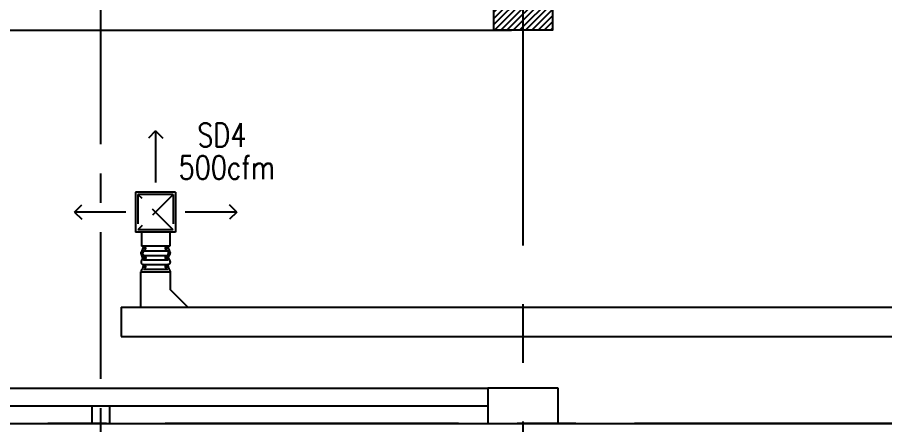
# Model space of a CAD drawing. Extents: x 417866231.7 to 417866328.5, y 43498046.7 to 43498124.2.
# Drawn here: x 417866274.97 to 417866282.36, y 43498081.2 to 43498084.67 of the extents above; entities that cross this region are included whole.
import ezdxf

# ---------------------------------------------------------------- set-up
doc = ezdxf.new("R2010")
doc.units = 0
doc.header["$MEASUREMENT"] = 0
for name, pattern in [('CENTER', [2, 1.25, -0.25, 0.25, -0.25]), ('CENTERX2', [4, 2.5, -0.5, 0.5, -0.5]), ('HIDDEN', [0.375, 0.25, -0.125])]:
    doc.linetypes.add(name, pattern=pattern)
doc.layers.get('0').update_dxf_attribs({"linetype": 'CONTINUOUS'})
for name, color, linetype in [('AXES', 11, 'CENTERX2'), ('AXES1', 11, 'CENTER'), ('COL', 7, 'CONTINUOUS'), ('DUCT', 6, 'CONTINUOUS'), ('HAT', 11, 'CONTINUOUS'), ('M-AC-FLEX', 7, 'CONTINUOUS'), ('M-EGU.', 2, 'CONTINUOUS'), ('M-TEXT', 2, 'CONTINUOUS'), ('ROOF', 11, 'CONTINUOUS'), ('WALL', 9, 'CONTINUOUS')]:
    doc.layers.add(name, color=color, linetype=linetype)
doc.styles.add('ROMANS', font='ROMANS.shx', dxfattribs={"width": 0.6})

# ---------------------------------------------------------------- blocks, each defined once
blk = doc.blocks.new('*X75')
at = {"color": 0}
for p, q in [((235128.5557043091, 149533.2798416775), (235585.0098364433, 149989.7339738117)), ((235128.5557043091, 149586.3128502665), (235531.9768278543, 149989.7339738117)), ((235128.5557043091, 149639.3458588555), (235478.9438192653, 149989.7339738117)), ((235128.5557043091, 149692.3788674445), (235425.9108106763, 149989.7339738117)), ((235128.5557043091, 149745.4118760335), (235372.8778020873, 149989.7339738117)), ((235128.5557043091, 149798.4448846225), (235319.8447934983, 149989.7339738117)), ((235128.5557043091, 149851.4778932114), (235266.8117849093, 149989.7339738117)), ((235128.5557043091, 149904.5109018004), (235213.7787763203, 149989.7339738117)), ((235128.5557043091, 149957.5439103894), (235160.7457677313, 149989.7339738117)), ((235138.0428450322, 149489.7339738117), (235628.555704309, 149980.2468330885)), ((235191.0758536212, 149489.7339738117), (235628.555704309, 149927.2138244995)), ((235244.1088622102, 149489.7339738117), (235628.555704309, 149874.1808159105)), ((235297.1418707992, 149489.7339738117), (235628.555704309, 149821.1478073215)), ((235350.1748793882, 149489.7339738117), (235628.555704309, 149768.1147987325)), ((235403.2078879772, 149489.7339738117), (235628.555704309, 149715.0817901435)), ((235456.2408965662, 149489.7339738117), (235628.555704309, 149662.0487815545)), ((235509.2739051552, 149489.7339738117), (235628.555704309, 149609.0157729655)), ((235562.3069137442, 149489.7339738117), (235628.555704309, 149555.9827643765)), ((235615.3399223332, 149489.7339738117), (235628.555704309, 149502.9497557875))]:
    blk.add_line(p, q, dxfattribs=at)
blk = doc.blocks.new('COL50')
at = {"layer": 'COL'}
blk.add_lwpolyline([(-249.9999999999709, 250), (-249.9999999999418, -250), (250, -250), (249.9999999999709, 250)], close=True, dxfattribs=at)
blk = doc.blocks.new('C5')
at = {"layer": 'HAT', "linetype": 'ByBlock'}
h = blk.add_hatch(dxfattribs=at)
h.set_pattern_fill('ANSI31', color=256, scale=300, style=0)
h.set_pattern_definition([(45, (-223356.1822811712, -51411.00533739349), (-26.51650429449553, 26.51650429449553), [])])
h.paths.add_polyline_path([(300.0000000001455, 300.0000000000218), (0, 300.0000000000146), (0, 1.455191522836685e-11), (300.0000000001164, 3.637978807091713e-11)])
h.paths.add_polyline_path([(599.9999999999709, 300.0000000000073), (300.0000000001455, 300.0000000000073), (300.0000000000873, 4.365574568510056e-11), (600, 6.548361852765083e-11)])
at = {"layer": 'COL'}
blk.add_lwpolyline([(600, 300.0000000000509), (0, 300.0000000000218), (0, 2.91038304567337e-11), (600, 5.820766091346741e-11)], close=True, dxfattribs=at)

msp = doc.modelspace()

# ---------------------------------------------------------------- linework, layer by layer
at = {"layer": 'AXES'}
for p, q in [((417866279.2786051, 43498046.72449277), (417866279.2786051, 43498123.53716789)), ((417866306.7286051, 43498081.20878641), (417866239.0386051, 43498081.20878641))]:
    msp.add_line(p, q, dxfattribs=at)
at = {"layer": 'AXES1'}
msp.add_line((417866275.6786051, 43498053.58878641), (417866275.6786051, 43498112.40878641), dxfattribs=at)
at = {"layer": 'DUCT'}
for p, q in [((417866276.0199954, 43498082.49881523), (417866276.2699954, 43498082.49881523)), ((417866276.0199954, 43498082.19881523), (417866276.0199954, 43498082.49881523)), ((417866276.2699954, 43498082.49881523), (417866276.2699954, 43498082.34881523)), ((417866276.4199954, 43498082.19881523), (417866276.2699954, 43498082.34881523))]:
    msp.add_line(p, q, dxfattribs=at)
at = {"layer": 'DUCT', "linetype": 'ByBlock'}
for p, q in [((417866275.852734, 43498082.19881523), (417866275.852734, 43498081.94881523)), ((417866275.852734, 43498082.19881523), (417866288.6663185, 43498082.19881523)), ((417866275.852734, 43498081.94881523), (417866288.6663185, 43498081.94881523))]:
    msp.add_line(p, q, dxfattribs=at)
at = {"layer": 'M-AC-FLEX', "color": 11}
for p, q in [((417866276.0423264, 43498082.67938688), (417866276.2498204, 43498082.67938688)), ((417866276.0423264, 43498082.64038684), (417866276.2498204, 43498082.64038684)), ((417866276.0423264, 43498082.60138681), (417866276.2498204, 43498082.60138681)), ((417866276.0423264, 43498082.56238683), (417866276.2498204, 43498082.56238683)), ((417866276.0423264, 43498082.5233868), (417866276.2498204, 43498082.5233868))]:
    msp.add_line(p, q, dxfattribs=at)
at = {"layer": 'M-AC-FLEX'}
for points in [[(417866276.0423264, 43498082.71838691, -1), (417866276.0423264, 43498082.67938688, 0.9999999999999997), (417866276.0423264, 43498082.6403869)], [(417866276.2498204, 43498082.71838691, 1), (417866276.2498204, 43498082.67938688, -0.9999999999999997), (417866276.2498204, 43498082.6403869)], [(417866276.0423264, 43498082.64038684, -1), (417866276.0423264, 43498082.60138681, 0.9999999999999997), (417866276.0423264, 43498082.56238683, -0.9999999999999997), (417866276.0423264, 43498082.5233868, 0.5064143605570383), (417866276.023604, 43498082.49881523, 0.5064143605570383)], [(417866276.0423264, 43498082.6403869, -1), (417866276.0423264, 43498082.67938688)], [(417866276.0423264, 43498082.60138681, 1), (417866276.0423264, 43498082.64038684, -0.9999999999999997), (417866276.0423264, 43498082.67938682)], [(417866276.0423264, 43498082.67938682, 1), (417866276.0423264, 43498082.64038684)], [(417866276.2498204, 43498082.60138681, -1), (417866276.2498204, 43498082.64038684, 0.9999999999999997), (417866276.2498204, 43498082.67938682)], [(417866276.2498204, 43498082.64038684, 1), (417866276.2498204, 43498082.60138681, -0.9999999999999997), (417866276.2498204, 43498082.56238683, 1), (417866276.2498204, 43498082.5233868, -0.5064143605570383), (417866276.2685428, 43498082.49881523, -0.5064143605570383)], [(417866276.2498686, 43498082.64038696, 1.000000764127005), (417866276.2498204, 43498082.67938688)], [(417866276.2498686, 43498082.67938676, -1.000000764127005), (417866276.2498204, 43498082.64038684)]]:
    msp.add_lwpolyline(points, format="xyb", dxfattribs=at)
at = {"layer": 'M-EGU.'}
for p, q in [((417866276.1460733, 43498083.69998524), (417866276.0849794, 43498083.63889132)), ((417866276.1460733, 43498083.69998524), (417866276.1460733, 43498083.26117833)), ((417866276.1460733, 43498083.69998524), (417866276.2071673, 43498083.63889132)), ((417866275.9756736, 43498083.17918613), (417866275.9756736, 43498082.83838671)), ((417866276.3164731, 43498083.17918613), (417866275.9756736, 43498083.17918613)), ((417866276.3164731, 43498083.17918613), (417866276.3164731, 43498082.83838671)), ((417866275.4548745, 43498083.00878642), (417866275.5159684, 43498083.06988034)), ((417866276.8372722, 43498083.00878642), (417866276.7761782, 43498083.06988034)), ((417866275.8936814, 43498083.00878642), (417866275.4548745, 43498083.00878642)), ((417866275.4548745, 43498083.00878642), (417866275.5159684, 43498082.9476925)), ((417866276.8372722, 43498083.00878642), (417866276.3984653, 43498083.00878642)), ((417866276.8372722, 43498083.00878642), (417866276.7761782, 43498082.9476925)), ((417866276.3164731, 43498082.83838671), (417866275.9756736, 43498082.83838671)), ((417866276.0260735, 43498082.83838671), (417866276.0260735, 43498082.71838691)), ((417866276.2660731, 43498082.83838671), (417866276.2660731, 43498082.71838691)), ((417866276.2660731, 43498082.71838691), (417866276.0260735, 43498082.71838691))]:
    msp.add_line(p, q, dxfattribs=at)
at = {"layer": 'M-EGU.', "linetype": 'HIDDEN'}
for p, q in [((417866276.2964731, 43498083.15918616), (417866275.9956736, 43498082.85838667)), ((417866276.2964731, 43498082.85838667), (417866275.9956736, 43498083.15918616)), ((417866275.9956736, 43498083.15918616), (417866275.9956736, 43498082.85838667)), ((417866276.2964731, 43498083.15918616), (417866275.9956736, 43498083.15918616)), ((417866276.2964731, 43498083.15918616), (417866276.2964731, 43498082.85838667)), ((417866276.2964731, 43498082.85838667), (417866275.9956736, 43498082.85838667))]:
    msp.add_line(p, q, dxfattribs=at)
at = {"layer": 'ROOF'}
msp.add_line((417866264.7543349, 43498081.20878641), (417866297.4043349, 43498081.20878641), dxfattribs=at)
at = {"layer": 'WALL'}
for p, q in [((417866272.3286051, 43498084.55878641), (417866279.1787051, 43498084.55878641)), ((417866272.3786051, 43498081.50878641), (417866278.9786051, 43498081.50878641)), ((417866272.3786051, 43498081.35878641), (417866278.9786051, 43498081.35878641)), ((417866275.6036051, 43498081.35878641), (417866275.6036051, 43498081.20878641)), ((417866275.7536051, 43498081.35878641), (417866275.7536051, 43498081.20878641)), ((417866275.6036051, 43498081.20878641), (417866275.7536051, 43498081.20878641))]:
    msp.add_line(p, q, dxfattribs=at)
msp.add_arc((417866278.0006051, 43498081.35578641), 0.003, 0, 90, dxfattribs=at)

# ---------------------------------------------------------------- block references
at = {"layer": 'COL', "xscale": -0.0009999871253967285, "yscale": 0.001000002026557922, "zscale": 0.001}
msp.add_blockref('COL50', (417866279.2787051, 43498084.80878641), dxfattribs=at)
at = {"layer": 'COL', "linetype": 'ByBlock', "xscale": 0.0009999871253967285, "yscale": 0.001000002026557922, "zscale": 0.001}
msp.add_blockref('C5', (417866278.9786051, 43498081.20878641), dxfattribs=at)
at = {"layer": 'HAT', "xscale": 0.0009999871253967285, "yscale": 0.001000002026557922, "zscale": 0.001}
msp.add_blockref('*X75', (417866043.9000494, 43497935.06905244), dxfattribs=at)

# ---------------------------------------------------------------- texts
at = {"layer": 'M-TEXT', "style": 'ROMANS', "width": 0.8}
for s, p in [('SD4', (417866276.501706, 43498083.5659451)), ('500cfm', (417866276.3423261, 43498083.28941928))]:
    msp.add_text(s, height=0.2, dxfattribs=at).set_placement(p)

doc.saveas('drawing.dxf')
